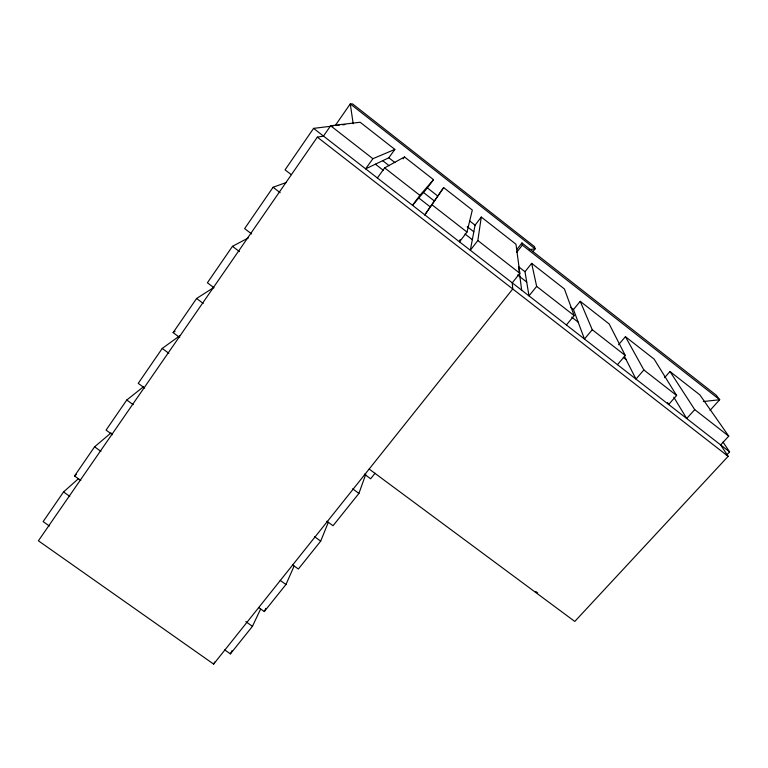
<?xml version="1.0" encoding="UTF-8"?>
<svg xmlns="http://www.w3.org/2000/svg" width="768" height="768" viewBox="0 0 768 768"><rect width="100%" height="100%" fill="white"/><g stroke="black" fill="none" stroke-linecap="round" stroke-linejoin="round"><path stroke-width="1.15" d="M481.277 217.056L475.066 225.168L470.333 250.262L477.84 240.528L481.277 217.056L515.981 244.234L519.859 273.293L512.246 282.864L512.755 288.97L213.629 664.099L38.4 540.797L317.328 137.136L323.491 136.07L330.624 125.76L360.173 122.256L394.858 149.405L388.819 157.786L365.635 168.845L372.883 158.707L394.858 149.405M460.128 239.626L459.504 241.843L466.992 232.07L472.32 210.048L443.664 187.613L424.819 214.867L443.664 187.613M326.842 521.203L333.034 525.734L358.915 493.421L365.77 474.259M292.531 564.826L298.358 569.03L320.678 541.152L328.349 522.278M258.547 607.45L264.298 611.549L285.955 584.515L294.106 566.074M264.298 611.549L265.786 608.333M224.717 649.872L230.4 653.885L252.442 626.352L260.563 609.11M230.4 653.885L231.955 650.688M213.629 664.099L214.656 662.074M78.586 478.56L63.552 491.942L43.142 521.616L49.363 526.003M80.832 480.48L74.525 475.978L94.589 446.813L111.043 432.893M143.434 386.794L126.778 400.003L106.08 430.099L112.464 434.717M179.741 335.779L162.24 348.432L138.23 383.347L144.701 388.08M179.693 337.478L173.117 332.611L196.589 298.493L213.466 287.693M248.266 237.955L232.464 246.326L207.398 282.778L214.051 287.77M286.454 182.419L273.082 187.267L244.637 228.624L251.654 233.952M333.312 125.962L313.584 128.371L285.053 169.853L291.293 174.653M335.242 125.558L350.275 103.901L352.598 103.93L534.538 246.643L535.114 248.842L532.886 251.654M377.366 177.974L384.643 167.875L404.515 156.97L433.507 179.664L427.392 187.92L412.522 205.306L419.885 195.35L433.507 179.664M403.171 158.832L404.515 156.97M516.787 249.523L521.952 242.966L716.323 395.27L719.693 399.725L710.035 410.381M516.71 252.269L522.346 245.126L521.952 242.966M531.658 263.357L536.659 286.378L528.998 295.891L524.995 271.718L531.658 263.357L564.413 288.96L574.157 315.61L566.41 324.979M375.091 473.213L370.637 478.781L364.358 474.144M580.234 301.334L592.253 329.722L584.467 339.024L573.466 309.542L580.234 301.334L609.168 323.962L625.315 355.498L617.453 364.675M618.557 344.726L625.421 336.672L654.115 359.107L676.618 395.491L668.64 404.477L667.469 402.442M625.421 336.672L643.872 369.965L635.971 379.075L624.422 356.294M664.589 377.683L669.994 371.53L699.869 394.886L728.755 436.147L720.653 444.931L728.15 456.326L574.79 621.446L369.158 469.046M669.994 371.53L694.723 409.613L686.698 418.522L673.805 397.219M726.355 455.386L729.6 451.882L723.034 442.099M74.525 475.978L76.32 474.413M173.117 332.611L175.056 331.258M529.344 249.61L535.114 248.842L350.275 103.901L353.184 123.744M336.797 125.539L339.12 125.251M342.605 124.829L344.918 124.541M703.363 401.539L719.693 399.725L522.346 245.126M63.552 491.942L69.821 496.406M245.77 621.6L252.442 626.352M94.589 446.813L100.944 451.392M280.157 580.339L285.955 584.515M126.778 400.003L133.219 404.698M314.515 536.659L320.678 541.152M162.24 348.432L168.778 353.261M352.666 488.813L358.915 493.421M535.747 591.485L537.658 592.896M196.589 298.493L203.222 303.437M232.464 246.326L239.453 251.606M273.082 187.267L280.176 192.701M317.328 137.136L728.15 456.326M330.624 125.76L372.883 158.707M384.643 167.875L419.885 195.35M432.221 204.96L466.992 232.07M477.84 240.528L519.859 273.293M536.659 286.378L574.157 315.61M592.253 329.722L625.315 355.498M643.872 369.965L676.618 395.491M694.723 409.613L728.755 436.147M375.418 164.189L383.549 170.525M418.79 197.981L430.176 206.851M465.034 234.01L472.32 239.693M517.574 274.954L526.714 282.067M571.661 317.098L578.179 322.176M623.309 357.331L626.026 359.453M313.584 128.371L729.6 451.882M388.819 157.786L394.954 162.586M427.392 187.92L437.52 195.84M469.699 220.973L475.066 225.168M382.723 160.704L389.203 165.763M423.475 192.499L434.179 200.851M467.213 226.627L473.818 231.782M518.602 266.726L524.995 271.718M570.682 307.363L573.466 309.542M518.736 267.763L521.674 290.189"/></g></svg>
